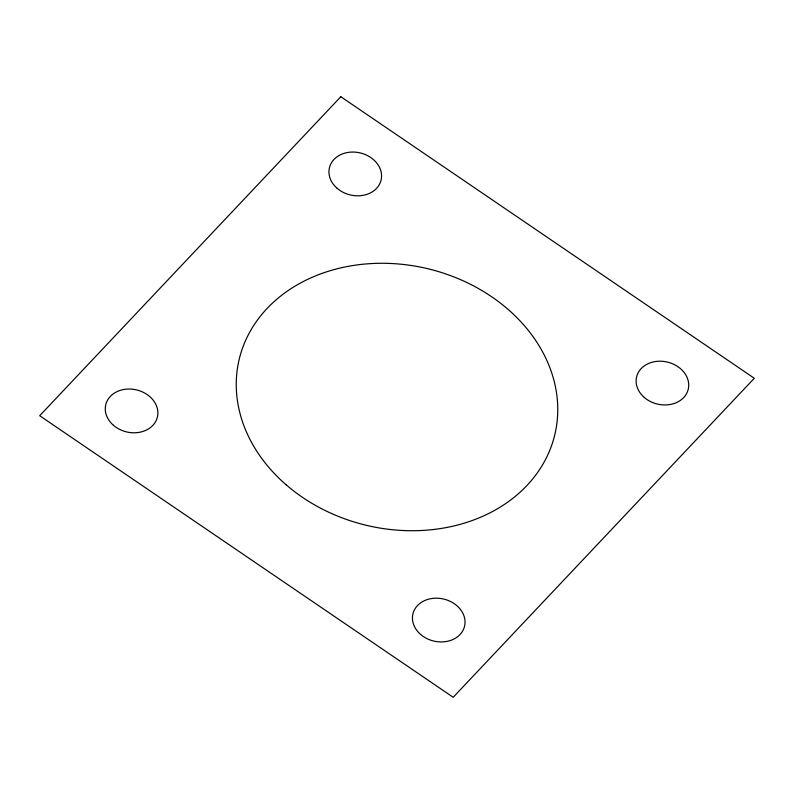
<?xml version="1.0" encoding="UTF-8"?>
<svg xmlns="http://www.w3.org/2000/svg" width="794" height="794" viewBox="0 0 794 794"><rect width="100%" height="100%" fill="white"/><g stroke="black" fill="none" stroke-linecap="round" stroke-linejoin="round"><path stroke-width="1.19" d="M340.815 96.719L39.7 415.728L453.185 697.281L754.3 378.272L340.815 96.719M113.453 425.296A26.549 21.587 13.4 0 0 157.152 418.011A26.549 21.587 13.4 0 0 124.132 389.437A26.549 21.587 13.4 0 0 113.453 425.296M286.217 484.856A162.244 131.923 13.4 0 0 553.279 440.382A162.244 131.923 13.4 0 0 351.514 265.762A162.244 131.923 13.4 0 0 286.217 484.856M337.132 188.317A26.549 21.587 13.4 0 0 380.832 181.032A26.549 21.587 13.4 0 0 347.812 152.458A26.549 21.587 13.4 0 0 337.132 188.317M644.291 397.457A26.549 21.587 13.4 0 0 687.991 390.182A26.549 21.587 13.4 0 0 654.981 361.607A26.549 21.587 13.4 0 0 644.291 397.457M420.612 634.436A26.549 21.587 13.4 0 0 464.311 627.161A26.549 21.587 13.4 0 0 431.301 598.587A26.549 21.587 13.4 0 0 420.612 634.436"/></g></svg>
